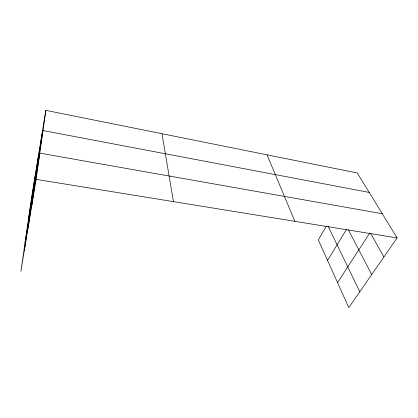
<?xml version="1.0" encoding="UTF-8"?>
<svg xmlns="http://www.w3.org/2000/svg" width="418" height="418" viewBox="0 0 418 418"><rect width="100%" height="100%" fill="white"/><g stroke="black" fill="none" stroke-linecap="round" stroke-linejoin="round"><path stroke-width="0.63" d="M45.844 110.362L31.789 196.204L20.9 271.261L36.141 179.359L45.844 110.362L357.306 172.984L397.1 237.91L348.816 307.638L318.328 239.932L326.333 226.185M31.904 204.914L41.993 133.896M28.037 228.212L38.44 155.574M24.307 250.727L34.976 176.73M28.56 218.473L43.002 130.557L369.219 192.421M24.991 243.072L39.83 153.134L382.271 213.718M327.54 260.388L346.741 229.069M337.551 282.62L369.747 233.019M36.141 179.359L397.1 237.91M370.724 233.589L383.907 256.96M348.309 229.712L371.722 274.558M328.13 226.274L359.809 291.764M267.039 154.838L294.862 221.326M161.97 133.708L173.444 201.633"/></g></svg>
